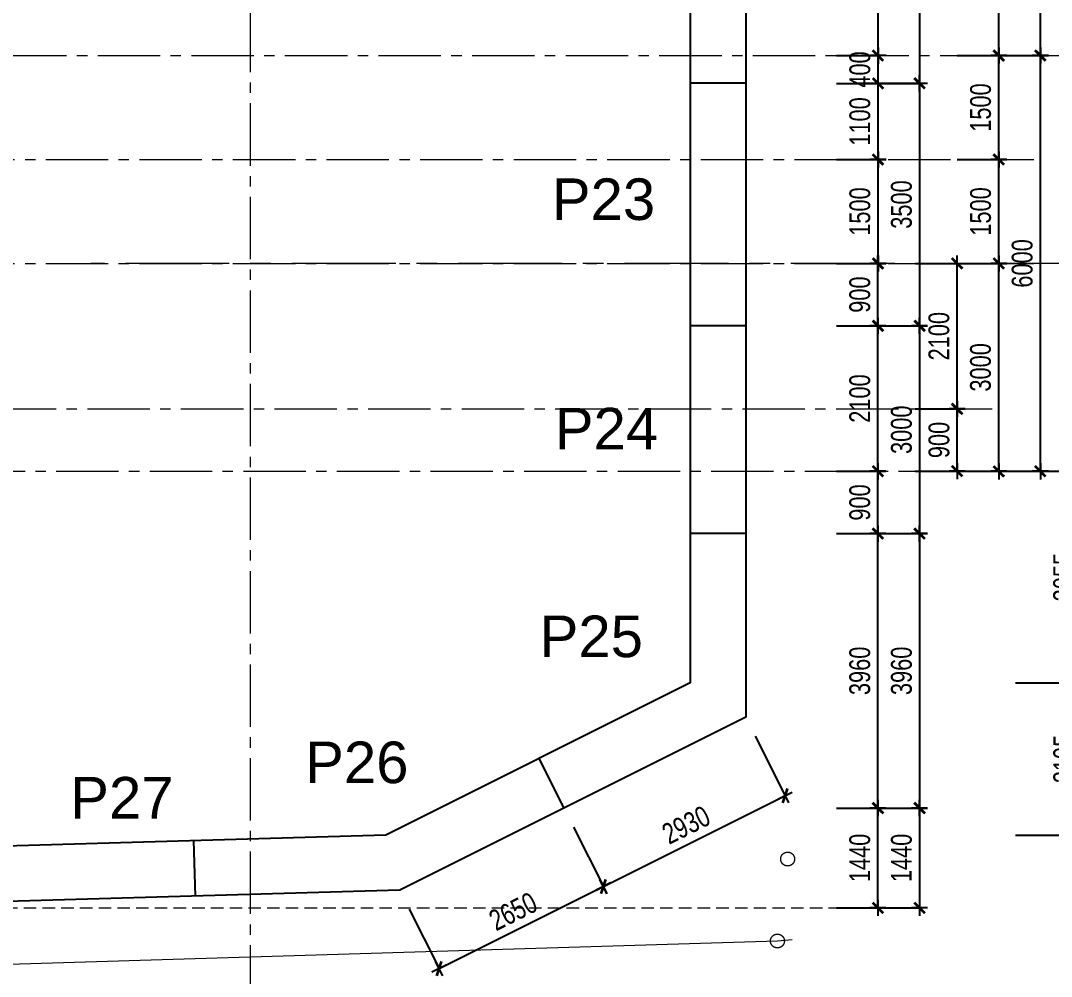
# Model space of a CAD drawing. Header units: millimetres. Extents: x 2611025 to 4139346, y -89870 to 101087.
# Drawn here: x 2702361 to 2717231, y 53463 to 67258 of the extents above; entities that cross this region are included whole.
import ezdxf
from ezdxf.enums import TextEntityAlignment as Align

# ---------------------------------------------------------------- set-up
doc = ezdxf.new("R2010")
doc.units = ezdxf.units.MM
doc.header["$LTSCALE"] = 1200
doc.header["$PDMODE"] = 35
for name, pattern in [('$$DASHED$$', [0.75, 0.5, -0.25]), ('00-GRIP-HAM$0$CENTER', [2, 1.25, -0.25, 0.25, -0.25]), ('CENTER2', [1.125, 0.75, -0.125, 0.125, -0.125]), ('ChainLines2', [3230, 2800, -140, 150, -140])]:
    doc.linetypes.add(name, pattern=pattern)
for name, color, linetype, lineweight in [('00-GRIP-HAM$0$S-Axis', 8, 'Continuous', 50), ('2D_SIKITI', 6, 'ChainLines2', 20), ('BOUND', 3, 'Continuous', 20), ('K-THUOC', 1, 'Continuous', 18)]:
    doc.layers.add(name, color=color, linetype=linetype, lineweight=lineweight)
for name, color, linetype in [('CDC.01.AXIS', 160, 'CENTER2'), ('CDC.02.DIM', 1, 'Continuous'), ('CDC.06.TEXT', 2, 'Continuous'), ('WALL-RC', 2, 'Continuous')]:
    doc.layers.add(name, color=color, linetype=linetype)
doc.styles.add('1', font='arial.ttf', dxfattribs={"width": 0.75})
doc.styles.add('Arial', font='arial.ttf', dxfattribs={"height": 480})
doc.styles.add('DIMTEXT', font='romans.shx', dxfattribs={"width": 0.8})
doc.styles.add('SMTEXT', font='arial.ttf', dxfattribs={"width": 0.75})
doc.dimstyles.new('120X1', dxfattribs={"dimscale": 120, "dimtxt": 2.5, "dimasz": 0.008, "dimexe": 0, "dimexo": 0, "dimgap": 0.9, "dimtad": 1, "dimdec": 0, "dimzin": 13, "dimdsep": 46, "dimtxsty": '1', "dimblk1": 'CHEO', "dimblk2": 'CHEO', "dimsah": 1, "dimcen": 0, "dimclrd": 256, "dimclre": 256, "dimclrt": 3, "dimadec": 0, "dimazin": 0, "dimtfac": 1, "dimtdec": 0, "dimtix": 1, "dimtmove": 2, "dimatfit": 3, "dimldrblk": 'CHEO', "dimfxl": 8, "dimfxlon": 1, "dimtolj": 1, "dimtzin": 13, "dimarcsym": 0})
doc.dimstyles.new('BSV1-100', dxfattribs={"dimtxt": 300, "dimasz": 250, "dimexe": 200, "dimexo": 0, "dimgap": 108, "dimtad": 1, "dimdec": 0, "dimdsep": 46, "dimtxsty": 'SMTEXT', "dimblk": 'ARCHTICK', "dimcen": 100, "dimdle": 250, "dimclrd": 256, "dimclre": 256, "dimclrt": 1, "dimadec": 0, "dimazin": 0, "dimtfac": 1, "dimtdec": 0, "dimtix": 1, "dimtmove": 2, "dimatfit": 3, "dimfxl": 720, "dimfxlon": 1, "dimtolj": 1, "dimtzin": 0, "dimarcsym": 0})
doc.dimstyles.new('BSV100', dxfattribs={"dimscale": 1.5, "dimtxt": 300, "dimasz": 250, "dimexe": 200, "dimexo": 0, "dimgap": 108, "dimtad": 1, "dimdec": 0, "dimdsep": 46, "dimtxsty": 'SMTEXT', "dimblk": 'ARCHTICK', "dimcen": 100, "dimdle": 250, "dimclrd": 256, "dimclre": 256, "dimclrt": 2, "dimadec": 0, "dimazin": 0, "dimtfac": 1, "dimtdec": 0, "dimtix": 1, "dimtmove": 2, "dimatfit": 3, "dimfxl": 550, "dimfxlon": 1, "dimtolj": 1, "dimtzin": 0, "dimarcsym": 0})

# ---------------------------------------------------------------- blocks, each defined once
blk = doc.blocks.new('*D1673')
at = {"layer": 'Defpoints', "color": 0, "transparency": 16777216}
for p in [(2712823, 92767), (2712823, 92767), (2712823, 57401), (2712309, 56836), (2707832, 54906)]:
    blk.add_point(p, dxfattribs=at)
blk = doc.blocks.new('CHEO')
at = {"layer": 'CDC.02.DIM'}
for points in [[(-121, 0), (121, 0)], [(0, 121), (0, -121)]]:
    blk.add_lwpolyline(points, dxfattribs=at)
at = {"layer": 'CDC.02.DIM', "const_width": 40}
blk.add_lwpolyline([(80, 80), (-80, -81)], dxfattribs=at)
blk = doc.blocks.new('_ArchTick')
at = {"color": 0, "linetype": 'ByBlock', "const_width": 0.15}
blk.add_lwpolyline([(-0.5, -0.5), (0.5, 0.5)], dxfattribs=at)
blk = doc.blocks.new('*D1680')
at = {"layer": 'BOUND', "lineweight": -2, "transparency": 16777216}
for p, q in [((2672487, 47796), (2672487, 46876)), ((2712822, 47796), (2712822, 46876)), ((2713072, 47076), (2672237, 47076))]:
    blk.add_line(p, q, dxfattribs=at)
at = {"layer": 'Defpoints', "color": 0, "transparency": 16777216}
for p in [(2672487, 55135), (2712822, 55135), (2672487, 47076)]:
    blk.add_point(p, dxfattribs=at)
at = {"layer": 'BOUND', "lineweight": -2, "transparency": 16777216, "xscale": 250, "yscale": 250, "zscale": 250, "rotation": 180}
blk.add_blockref('_ArchTick', (2672487, 47076), dxfattribs=at)
at = {"layer": 'BOUND', "lineweight": -2, "transparency": 16777216, "xscale": 250, "yscale": 250, "zscale": 250}
blk.add_blockref('_ArchTick', (2712822, 47076), dxfattribs=at)
at = {"layer": 'BOUND', "color": 1, "transparency": 16777216, "insert": (2692655, 47339), "char_height": 300, "attachment_point": 5, "style": 'SMTEXT'}
blk.add_mtext('\\A1;COL= -0.50', dxfattribs=at)
blk = doc.blocks.new('*D1693')
at = {"layer": 'Defpoints', "color": 0, "transparency": 16777216}
for p in [(2712822, 55135), (2698985, 54873), (2698985, 45468)]:
    blk.add_point(p, dxfattribs=at)
at = {"layer": 'K-THUOC', "lineweight": -2, "transparency": 16777216}
for p, q in [((2698985, 46293), (2698985, 45168)), ((2712822, 46293), (2712822, 45168)), ((2713197, 45468), (2698610, 45468))]:
    blk.add_line(p, q, dxfattribs=at)
at = {"layer": 'K-THUOC', "lineweight": -2, "transparency": 16777216, "xscale": 375, "yscale": 375, "zscale": 375, "rotation": 180}
blk.add_blockref('_ArchTick', (2698985, 45468), dxfattribs=at)
at = {"layer": 'K-THUOC', "lineweight": -2, "transparency": 16777216, "xscale": 375, "yscale": 375, "zscale": 375}
blk.add_blockref('_ArchTick', (2712822, 45468), dxfattribs=at)
at = {"layer": 'K-THUOC', "color": 2, "transparency": 16777216, "char_height": 300, "attachment_point": 5, "style": 'DIMTEXT'}
for s, insert in [('\\A1;X8&Y1a AREA-TYPE 2', (2705904, 45780)), ('\\A1;SC=45 KN/m', (2705904, 45078))]:
    blk.add_mtext(s, dxfattribs=dict(at, insert=insert))
blk = doc.blocks.new('*D1710')
at = {"layer": 'CDC.02.DIM', "lineweight": -2, "transparency": 16777216}
for p, q in [((2710339, 55619), (2710768, 54760)), ((2708399, 53576), (2710767, 54760)), ((2707969, 54434), (2708398, 53575))]:
    blk.add_line(p, q, dxfattribs=at)
at = {"layer": 'Defpoints', "color": 0, "transparency": 16777216}
for p in [(2710202, 55893), (2710768, 54760), (2707832, 54708)]:
    blk.add_point(p, dxfattribs=at)
at = {"layer": 'CDC.02.DIM', "lineweight": -2, "transparency": 16777216, "xscale": 0.96, "yscale": 0.96, "zscale": 0.96}
for p, rotation in [((2710768, 54760), 26.56501098836031), ((2708398, 53575), 206.5650109883603)]:
    blk.add_blockref('CHEO', p, dxfattribs=dict(at, rotation=rotation))
at = {"layer": 'CDC.02.DIM', "color": 3, "transparency": 16777216, "insert": (2709466, 54401), "char_height": 300, "attachment_point": 5, "rotation": 26.565, "style": '1'}
blk.add_mtext('\\A1;2650', dxfattribs=at)
blk = doc.blocks.new('*D1711')
at = {"layer": 'CDC.02.DIM', "lineweight": -2, "transparency": 16777216}
for p, q in [((2712960, 56929), (2713389, 56071)), ((2710769, 54761), (2713388, 56070)), ((2710339, 55619), (2710768, 54760))]:
    blk.add_line(p, q, dxfattribs=at)
at = {"layer": 'Defpoints', "color": 0, "transparency": 16777216}
for p in [(2712822, 57204), (2713389, 56071), (2710202, 55893)]:
    blk.add_point(p, dxfattribs=at)
at = {"layer": 'CDC.02.DIM', "lineweight": -2, "transparency": 16777216, "xscale": 0.96, "yscale": 0.96, "zscale": 0.96}
for p, rotation in [((2713389, 56071), 26.56501098836031), ((2710768, 54760), 206.5650109883603)]:
    blk.add_blockref('CHEO', p, dxfattribs=dict(at, rotation=rotation))
at = {"layer": 'CDC.02.DIM', "color": 3, "transparency": 16777216, "insert": (2711962, 55649), "char_height": 300, "attachment_point": 5, "rotation": 26.565, "style": '1'}
blk.add_mtext('\\A1;2930', dxfattribs=at)
blk = doc.blocks.new('*D1868')
at = {"layer": 'BOUND', "lineweight": -2, "transparency": 16777216}
for p, q in [((2720568, 91453), (2720568, 54203)), ((2719848, 91203), (2720768, 91203)), ((2719848, 54453), (2720768, 54453))]:
    blk.add_line(p, q, dxfattribs=at)
at = {"layer": 'Defpoints', "color": 0, "transparency": 16777216}
for p in [(2713032, 91203), (2713032, 54453), (2720568, 54453)]:
    blk.add_point(p, dxfattribs=at)
at = {"layer": 'BOUND', "lineweight": -2, "transparency": 16777216, "xscale": 250, "yscale": 250, "zscale": 250}
for p, rotation in [((2720568, 91203), 90), ((2720568, 54453), 270)]:
    blk.add_blockref('_ArchTick', p, dxfattribs=dict(at, rotation=rotation))
at = {"layer": 'BOUND', "color": 1, "transparency": 16777216, "insert": (2720305, 72828), "char_height": 300, "attachment_point": 5, "rotation": 90, "style": 'SMTEXT'}
blk.add_mtext('\\A1;COL= -0.50', dxfattribs=at)
blk = doc.blocks.new('*D1873')
at = {"layer": 'CDC.02.DIM', "lineweight": -2, "transparency": 16777216}
for p, q in [((2716712, 57698), (2717672, 57698)), ((2717672, 55504), (2717672, 57697)), ((2716712, 55503), (2717672, 55503))]:
    blk.add_line(p, q, dxfattribs=at)
at = {"layer": 'Defpoints', "color": 0, "transparency": 16777216}
for p in [(2715872, 57698), (2717672, 57698), (2715872, 55503)]:
    blk.add_point(p, dxfattribs=at)
at = {"layer": 'CDC.02.DIM', "lineweight": -2, "transparency": 16777216, "xscale": 0.96, "yscale": 0.96, "zscale": 0.96}
for p, rotation in [((2717672, 57698), 90), ((2717672, 55503), 270)]:
    blk.add_blockref('CHEO', p, dxfattribs=dict(at, rotation=rotation))
at = {"layer": 'CDC.02.DIM', "color": 3, "transparency": 16777216, "insert": (2717411, 56601), "char_height": 300, "attachment_point": 5, "rotation": 90, "style": '1'}
blk.add_mtext('\\A1;2195', dxfattribs=at)
blk = doc.blocks.new('*D1874')
at = {"layer": 'CDC.02.DIM', "lineweight": -2, "transparency": 16777216}
for p, q in [((2716712, 60753), (2717672, 60753)), ((2717672, 57699), (2717672, 60752)), ((2716712, 57698), (2717672, 57698))]:
    blk.add_line(p, q, dxfattribs=at)
at = {"layer": 'Defpoints', "color": 0, "transparency": 16777216}
for p in [(2715872, 60753), (2717672, 60753), (2715872, 57698)]:
    blk.add_point(p, dxfattribs=at)
at = {"layer": 'CDC.02.DIM', "lineweight": -2, "transparency": 16777216, "xscale": 0.96, "yscale": 0.96, "zscale": 0.96}
for p, rotation in [((2717672, 60753), 90), ((2717672, 57698), 270)]:
    blk.add_blockref('CHEO', p, dxfattribs=dict(at, rotation=rotation))
at = {"layer": 'CDC.02.DIM', "color": 3, "transparency": 16777216, "insert": (2717410, 59226), "char_height": 300, "attachment_point": 5, "rotation": 90, "style": '1'}
blk.add_mtext('\\A1;3055', dxfattribs=at)
blk = doc.blocks.new('*D1875')
at = {"layer": 'CDC.02.DIM', "lineweight": -2, "transparency": 16777216}
for p, q in [((2716712, 84753), (2717672, 84753)), ((2717672, 60754), (2717672, 84752)), ((2716712, 60753), (2717672, 60753))]:
    blk.add_line(p, q, dxfattribs=at)
at = {"layer": 'Defpoints', "color": 0, "transparency": 16777216}
for p in [(2715872, 84753), (2717672, 84753), (2715872, 60753)]:
    blk.add_point(p, dxfattribs=at)
at = {"layer": 'CDC.02.DIM', "lineweight": -2, "transparency": 16777216, "xscale": 0.96, "yscale": 0.96, "zscale": 0.96}
for p, rotation in [((2717672, 84753), 90), ((2717672, 60753), 270)]:
    blk.add_blockref('CHEO', p, dxfattribs=dict(at, rotation=rotation))
at = {"layer": 'CDC.02.DIM', "color": 3, "transparency": 16777216, "insert": (2717411, 72753), "char_height": 300, "attachment_point": 5, "rotation": 90, "style": '1'}
blk.add_mtext('\\A1;24000', dxfattribs=at)
blk = doc.blocks.new('*D1877')
at = {"layer": 'CDC.02.DIM', "lineweight": -2, "transparency": 16777216}
for p, q in [((2716112, 66753), (2717072, 66753)), ((2717072, 60754), (2717072, 66752)), ((2716112, 60753), (2717072, 60753))]:
    blk.add_line(p, q, dxfattribs=at)
at = {"layer": 'Defpoints', "color": 0, "transparency": 16777216}
for p in [(2715872, 66753), (2717072, 66753), (2715872, 60753)]:
    blk.add_point(p, dxfattribs=at)
at = {"layer": 'CDC.02.DIM', "lineweight": -2, "transparency": 16777216, "xscale": 0.96, "yscale": 0.96, "zscale": 0.96}
for p, rotation in [((2717072, 66753), 90), ((2717072, 60753), 270)]:
    blk.add_blockref('CHEO', p, dxfattribs=dict(at, rotation=rotation))
at = {"layer": 'CDC.02.DIM', "color": 3, "transparency": 16777216, "insert": (2716811, 63753), "char_height": 300, "attachment_point": 5, "rotation": 90, "style": '1'}
blk.add_mtext('\\A1;6000', dxfattribs=at)
blk = doc.blocks.new('*D1878')
at = {"layer": 'CDC.02.DIM', "lineweight": -2, "transparency": 16777216}
for p, q in [((2716112, 72753), (2717072, 72753)), ((2717072, 66754), (2717072, 72752)), ((2716112, 66753), (2717072, 66753))]:
    blk.add_line(p, q, dxfattribs=at)
at = {"layer": 'Defpoints', "color": 0, "transparency": 16777216}
for p in [(2715872, 72753), (2717072, 72753), (2715872, 66753)]:
    blk.add_point(p, dxfattribs=at)
at = {"layer": 'CDC.02.DIM', "lineweight": -2, "transparency": 16777216, "xscale": 0.96, "yscale": 0.96, "zscale": 0.96}
for p, rotation in [((2717072, 72753), 90), ((2717072, 66753), 270)]:
    blk.add_blockref('CHEO', p, dxfattribs=dict(at, rotation=rotation))
at = {"layer": 'CDC.02.DIM', "color": 3, "transparency": 16777216, "insert": (2716811, 69753), "char_height": 300, "attachment_point": 5, "rotation": 90, "style": '1'}
blk.add_mtext('\\A1;6000', dxfattribs=at)
blk = doc.blocks.new('*D1881')
at = {"layer": 'CDC.02.DIM', "lineweight": -2, "transparency": 16777216}
for p, q in [((2715872, 63753), (2716472, 63753)), ((2716472, 60754), (2716472, 63752)), ((2715872, 60753), (2716472, 60753))]:
    blk.add_line(p, q, dxfattribs=at)
at = {"layer": 'Defpoints', "color": 0, "transparency": 16777216}
for p in [(2715872, 63753), (2716472, 63753), (2715872, 60753)]:
    blk.add_point(p, dxfattribs=at)
at = {"layer": 'CDC.02.DIM', "lineweight": -2, "transparency": 16777216, "xscale": 0.96, "yscale": 0.96, "zscale": 0.96}
for p, rotation in [((2716472, 63753), 90), ((2716472, 60753), 270)]:
    blk.add_blockref('CHEO', p, dxfattribs=dict(at, rotation=rotation))
at = {"layer": 'CDC.02.DIM', "color": 3, "transparency": 16777216, "insert": (2716210, 62253), "char_height": 300, "attachment_point": 5, "rotation": 90, "style": '1'}
blk.add_mtext('\\A1;3000', dxfattribs=at)
blk = doc.blocks.new('*D1882')
at = {"layer": 'CDC.02.DIM', "lineweight": -2, "transparency": 16777216}
for p, q in [((2715872, 65253), (2716472, 65253)), ((2716472, 63754), (2716472, 65252)), ((2715872, 63753), (2716472, 63753))]:
    blk.add_line(p, q, dxfattribs=at)
at = {"layer": 'Defpoints', "color": 0, "transparency": 16777216}
for p in [(2715872, 65253), (2716472, 65253), (2715872, 63753)]:
    blk.add_point(p, dxfattribs=at)
at = {"layer": 'CDC.02.DIM', "lineweight": -2, "transparency": 16777216, "xscale": 0.96, "yscale": 0.96, "zscale": 0.96}
for p, rotation in [((2716472, 65253), 90), ((2716472, 63753), 270)]:
    blk.add_blockref('CHEO', p, dxfattribs=dict(at, rotation=rotation))
at = {"layer": 'CDC.02.DIM', "color": 3, "transparency": 16777216, "insert": (2716211, 64503), "char_height": 300, "attachment_point": 5, "rotation": 90, "style": '1'}
blk.add_mtext('\\A1;1500', dxfattribs=at)
blk = doc.blocks.new('*D1883')
at = {"layer": 'CDC.02.DIM', "lineweight": -2, "transparency": 16777216}
for p, q in [((2715872, 66753), (2716472, 66753)), ((2716472, 65254), (2716472, 66752)), ((2715872, 65253), (2716472, 65253))]:
    blk.add_line(p, q, dxfattribs=at)
at = {"layer": 'Defpoints', "color": 0, "transparency": 16777216}
for p in [(2715872, 66753), (2716472, 66753), (2715872, 65253)]:
    blk.add_point(p, dxfattribs=at)
at = {"layer": 'CDC.02.DIM', "lineweight": -2, "transparency": 16777216, "xscale": 0.96, "yscale": 0.96, "zscale": 0.96}
for p, rotation in [((2716472, 66753), 90), ((2716472, 65253), 270)]:
    blk.add_blockref('CHEO', p, dxfattribs=dict(at, rotation=rotation))
at = {"layer": 'CDC.02.DIM', "color": 3, "transparency": 16777216, "insert": (2716211, 66003), "char_height": 300, "attachment_point": 5, "rotation": 90, "style": '1'}
blk.add_mtext('\\A1;1500', dxfattribs=at)
blk = doc.blocks.new('*D1884')
at = {"layer": 'CDC.02.DIM', "lineweight": -2, "transparency": 16777216}
for p, q in [((2715872, 72753), (2716472, 72753)), ((2716472, 66754), (2716472, 72752)), ((2715872, 66753), (2716472, 66753))]:
    blk.add_line(p, q, dxfattribs=at)
at = {"layer": 'Defpoints', "color": 0, "transparency": 16777216}
for p in [(2715872, 72753), (2716472, 72753), (2715872, 66753)]:
    blk.add_point(p, dxfattribs=at)
at = {"layer": 'CDC.02.DIM', "lineweight": -2, "transparency": 16777216, "xscale": 0.96, "yscale": 0.96, "zscale": 0.96}
for p, rotation in [((2716472, 72753), 90), ((2716472, 66753), 270)]:
    blk.add_blockref('CHEO', p, dxfattribs=dict(at, rotation=rotation))
at = {"layer": 'CDC.02.DIM', "color": 3, "transparency": 16777216, "insert": (2716211, 69753), "char_height": 300, "attachment_point": 5, "rotation": 90, "style": '1'}
blk.add_mtext('\\A1;6000', dxfattribs=at)
blk = doc.blocks.new('*D1891')
at = {"layer": 'CDC.02.DIM', "lineweight": -2, "transparency": 16777216}
for p, q in [((2715267, 61655), (2715872, 61655)), ((2715872, 60756), (2715872, 61654)), ((2715265, 60755), (2715872, 60755))]:
    blk.add_line(p, q, dxfattribs=at)
at = {"layer": 'Defpoints', "color": 0, "transparency": 16777216}
for p in [(2715267, 61655), (2715872, 61655), (2715265, 60755)]:
    blk.add_point(p, dxfattribs=at)
at = {"layer": 'CDC.02.DIM', "lineweight": -2, "transparency": 16777216, "xscale": 0.96, "yscale": 0.96, "zscale": 0.96}
for p, rotation in [((2715872, 61655), 90), ((2715872, 60755), 270)]:
    blk.add_blockref('CHEO', p, dxfattribs=dict(at, rotation=rotation))
at = {"layer": 'CDC.02.DIM', "color": 3, "transparency": 16777216, "insert": (2715611, 61205), "char_height": 300, "attachment_point": 5, "rotation": 90, "style": '1'}
blk.add_mtext('\\A1;900', dxfattribs=at)
blk = doc.blocks.new('*D1892')
at = {"layer": 'CDC.02.DIM', "lineweight": -2, "transparency": 16777216}
for p, q in [((2715270, 63753), (2715872, 63753)), ((2715872, 61654), (2715872, 63752)), ((2715270, 61653), (2715872, 61653))]:
    blk.add_line(p, q, dxfattribs=at)
at = {"layer": 'Defpoints', "color": 0, "transparency": 16777216}
for p in [(2715270, 63753), (2715872, 63753), (2715270, 61653)]:
    blk.add_point(p, dxfattribs=at)
at = {"layer": 'CDC.02.DIM', "lineweight": -2, "transparency": 16777216, "xscale": 0.96, "yscale": 0.96, "zscale": 0.96}
for p, rotation in [((2715872, 63753), 90), ((2715872, 61653), 270)]:
    blk.add_blockref('CHEO', p, dxfattribs=dict(at, rotation=rotation))
at = {"layer": 'CDC.02.DIM', "color": 3, "transparency": 16777216, "insert": (2715610, 62703), "char_height": 300, "attachment_point": 5, "rotation": 90, "style": '1'}
blk.add_mtext('\\A1;2100', dxfattribs=at)
blk = doc.blocks.new('*D1894')
at = {"layer": 'CDC.02.DIM', "lineweight": -2, "transparency": 16777216}
for p, q in [((2714129, 55893), (2714729, 55893)), ((2714729, 54454), (2714729, 55892)), ((2714129, 54453), (2714729, 54453))]:
    blk.add_line(p, q, dxfattribs=at)
at = {"layer": 'Defpoints', "color": 0, "transparency": 16777216}
for p in [(2714129, 55893), (2714729, 55893), (2714129, 54453)]:
    blk.add_point(p, dxfattribs=at)
at = {"layer": 'CDC.02.DIM', "lineweight": -2, "transparency": 16777216, "xscale": 0.96, "yscale": 0.96, "zscale": 0.96}
for p, rotation in [((2714729, 55893), 90), ((2714729, 54453), 270)]:
    blk.add_blockref('CHEO', p, dxfattribs=dict(at, rotation=rotation))
at = {"layer": 'CDC.02.DIM', "color": 3, "transparency": 16777216, "insert": (2714468, 55173), "char_height": 300, "attachment_point": 5, "rotation": 90, "style": '1'}
blk.add_mtext('\\A1;1440', dxfattribs=at)
blk = doc.blocks.new('*D1895')
at = {"layer": 'CDC.02.DIM', "lineweight": -2, "transparency": 16777216}
for p, q in [((2714129, 59853), (2714729, 59853)), ((2714729, 55894), (2714729, 59852)), ((2714129, 55893), (2714729, 55893))]:
    blk.add_line(p, q, dxfattribs=at)
at = {"layer": 'Defpoints', "color": 0, "transparency": 16777216}
for p in [(2714129, 59853), (2714729, 59853), (2714129, 55893)]:
    blk.add_point(p, dxfattribs=at)
at = {"layer": 'CDC.02.DIM', "lineweight": -2, "transparency": 16777216, "xscale": 0.96, "yscale": 0.96, "zscale": 0.96}
for p, rotation in [((2714729, 59853), 90), ((2714729, 55893), 270)]:
    blk.add_blockref('CHEO', p, dxfattribs=dict(at, rotation=rotation))
at = {"layer": 'CDC.02.DIM', "color": 3, "transparency": 16777216, "insert": (2714468, 57873), "char_height": 300, "attachment_point": 5, "rotation": 90, "style": '1'}
blk.add_mtext('\\A1;3960', dxfattribs=at)
blk = doc.blocks.new('*D1896')
at = {"layer": 'CDC.02.DIM', "lineweight": -2, "transparency": 16777216}
for p, q in [((2714129, 60753), (2714729, 60753)), ((2714729, 59854), (2714729, 60752)), ((2714129, 59853), (2714729, 59853))]:
    blk.add_line(p, q, dxfattribs=at)
at = {"layer": 'Defpoints', "color": 0, "transparency": 16777216}
for p in [(2714129, 60753), (2714729, 60753), (2714129, 59853)]:
    blk.add_point(p, dxfattribs=at)
at = {"layer": 'CDC.02.DIM', "lineweight": -2, "transparency": 16777216, "xscale": 0.96, "yscale": 0.96, "zscale": 0.96}
for p, rotation in [((2714729, 60753), 90), ((2714729, 59853), 270)]:
    blk.add_blockref('CHEO', p, dxfattribs=dict(at, rotation=rotation))
at = {"layer": 'CDC.02.DIM', "color": 3, "transparency": 16777216, "insert": (2714468, 60303), "char_height": 300, "attachment_point": 5, "rotation": 90, "style": '1'}
blk.add_mtext('\\A1;900', dxfattribs=at)
blk = doc.blocks.new('*D1897')
at = {"layer": 'CDC.02.DIM', "lineweight": -2, "transparency": 16777216}
for p, q in [((2714129, 62853), (2714729, 62853)), ((2714729, 60754), (2714729, 62852)), ((2714129, 60753), (2714729, 60753))]:
    blk.add_line(p, q, dxfattribs=at)
at = {"layer": 'Defpoints', "color": 0, "transparency": 16777216}
for p in [(2714129, 62853), (2714729, 62853), (2714129, 60753)]:
    blk.add_point(p, dxfattribs=at)
at = {"layer": 'CDC.02.DIM', "lineweight": -2, "transparency": 16777216, "xscale": 0.96, "yscale": 0.96, "zscale": 0.96}
for p, rotation in [((2714729, 62853), 90), ((2714729, 60753), 270)]:
    blk.add_blockref('CHEO', p, dxfattribs=dict(at, rotation=rotation))
at = {"layer": 'CDC.02.DIM', "color": 3, "transparency": 16777216, "insert": (2714468, 61803), "char_height": 300, "attachment_point": 5, "rotation": 90, "style": '1'}
blk.add_mtext('\\A1;2100', dxfattribs=at)
blk = doc.blocks.new('*D1898')
at = {"layer": 'CDC.02.DIM', "lineweight": -2, "transparency": 16777216}
for p, q in [((2714129, 63753), (2714729, 63753)), ((2714729, 62854), (2714729, 63752)), ((2714129, 62853), (2714729, 62853))]:
    blk.add_line(p, q, dxfattribs=at)
at = {"layer": 'Defpoints', "color": 0, "transparency": 16777216}
for p in [(2714129, 63753), (2714729, 63753), (2714129, 62853)]:
    blk.add_point(p, dxfattribs=at)
at = {"layer": 'CDC.02.DIM', "lineweight": -2, "transparency": 16777216, "xscale": 0.96, "yscale": 0.96, "zscale": 0.96}
for p, rotation in [((2714729, 63753), 90), ((2714729, 62853), 270)]:
    blk.add_blockref('CHEO', p, dxfattribs=dict(at, rotation=rotation))
at = {"layer": 'CDC.02.DIM', "color": 3, "transparency": 16777216, "insert": (2714468, 63303), "char_height": 300, "attachment_point": 5, "rotation": 90, "style": '1'}
blk.add_mtext('\\A1;900', dxfattribs=at)
blk = doc.blocks.new('*D1899')
at = {"layer": 'CDC.02.DIM', "lineweight": -2, "transparency": 16777216}
for p, q in [((2714129, 65252), (2714730, 65252)), ((2714730, 63753), (2714730, 65251)), ((2714129, 63752), (2714730, 63752))]:
    blk.add_line(p, q, dxfattribs=at)
at = {"layer": 'Defpoints', "color": 0, "transparency": 16777216}
for p in [(2714129, 65252), (2714730, 65252), (2714129, 63752)]:
    blk.add_point(p, dxfattribs=at)
at = {"layer": 'CDC.02.DIM', "lineweight": -2, "transparency": 16777216, "xscale": 0.96, "yscale": 0.96, "zscale": 0.96}
for p, rotation in [((2714730, 65252), 90), ((2714730, 63752), 270)]:
    blk.add_blockref('CHEO', p, dxfattribs=dict(at, rotation=rotation))
at = {"layer": 'CDC.02.DIM', "color": 3, "transparency": 16777216, "insert": (2714469, 64502), "char_height": 300, "attachment_point": 5, "rotation": 90, "style": '1'}
blk.add_mtext('\\A1;1500', dxfattribs=at)
blk = doc.blocks.new('*D1900')
at = {"layer": 'CDC.02.DIM', "lineweight": -2, "transparency": 16777216}
for p, q in [((2714129, 66352), (2714730, 66352)), ((2714730, 65253), (2714730, 66351)), ((2714129, 65252), (2714730, 65252))]:
    blk.add_line(p, q, dxfattribs=at)
at = {"layer": 'Defpoints', "color": 0, "transparency": 16777216}
for p in [(2714129, 66352), (2714730, 66352), (2714129, 65252)]:
    blk.add_point(p, dxfattribs=at)
at = {"layer": 'CDC.02.DIM', "lineweight": -2, "transparency": 16777216, "xscale": 0.96, "yscale": 0.96, "zscale": 0.96}
for p, rotation in [((2714730, 66352), 90), ((2714730, 65252), 270)]:
    blk.add_blockref('CHEO', p, dxfattribs=dict(at, rotation=rotation))
at = {"layer": 'CDC.02.DIM', "color": 3, "transparency": 16777216, "insert": (2714469, 65802), "char_height": 300, "attachment_point": 5, "rotation": 90, "style": '1'}
blk.add_mtext('\\A1;1100', dxfattribs=at)
blk = doc.blocks.new('*D1901')
at = {"layer": 'CDC.02.DIM', "lineweight": -2, "transparency": 16777216}
for p, q in [((2714129, 66752), (2714730, 66752)), ((2714730, 66753), (2714730, 66754)), ((2714730, 66352), (2714730, 66752)), ((2714129, 66352), (2714730, 66352)), ((2714730, 66351), (2714730, 66350))]:
    blk.add_line(p, q, dxfattribs=at)
at = {"layer": 'Defpoints', "color": 0, "transparency": 16777216}
for p in [(2714129, 66752), (2714730, 66752), (2714129, 66352)]:
    blk.add_point(p, dxfattribs=at)
at = {"layer": 'CDC.02.DIM', "lineweight": -2, "transparency": 16777216, "xscale": 0.96, "yscale": 0.96, "zscale": 0.96}
for p, rotation in [((2714730, 66752), 270), ((2714730, 66352), 90)]:
    blk.add_blockref('CHEO', p, dxfattribs=dict(at, rotation=rotation))
at = {"layer": 'CDC.02.DIM', "color": 3, "transparency": 16777216, "insert": (2714469, 66552), "char_height": 300, "attachment_point": 5, "rotation": 90, "style": '1'}
blk.add_mtext('\\A1;400', dxfattribs=at)
blk = doc.blocks.new('*D1902')
at = {"layer": 'CDC.02.DIM', "lineweight": -2, "transparency": 16777216}
for p, q in [((2714129, 69852), (2714730, 69852)), ((2714730, 66753), (2714730, 69851)), ((2714129, 66752), (2714730, 66752))]:
    blk.add_line(p, q, dxfattribs=at)
at = {"layer": 'Defpoints', "color": 0, "transparency": 16777216}
for p in [(2714129, 69852), (2714730, 69852), (2714129, 66752)]:
    blk.add_point(p, dxfattribs=at)
at = {"layer": 'CDC.02.DIM', "lineweight": -2, "transparency": 16777216, "xscale": 0.96, "yscale": 0.96, "zscale": 0.96}
for p, rotation in [((2714730, 69852), 90), ((2714730, 66752), 270)]:
    blk.add_blockref('CHEO', p, dxfattribs=dict(at, rotation=rotation))
at = {"layer": 'CDC.02.DIM', "color": 3, "transparency": 16777216, "insert": (2714469, 68302), "char_height": 300, "attachment_point": 5, "rotation": 90, "style": '1'}
blk.add_mtext('\\A1;3100', dxfattribs=at)
blk = doc.blocks.new('*D1922')
at = {"layer": 'CDC.02.DIM', "lineweight": -2, "transparency": 16777216}
for p, q in [((2714370, 69852), (2715330, 69852)), ((2715330, 69851), (2715330, 66353)), ((2714370, 66352), (2715330, 66352))]:
    blk.add_line(p, q, dxfattribs=at)
at = {"layer": 'Defpoints', "color": 0, "transparency": 16777216}
for p in [(2714129, 69852), (2714129, 66352), (2715330, 66352)]:
    blk.add_point(p, dxfattribs=at)
at = {"layer": 'CDC.02.DIM', "lineweight": -2, "transparency": 16777216, "xscale": 0.96, "yscale": 0.96, "zscale": 0.96}
for p, rotation in [((2715330, 69852), 90), ((2715330, 66352), 270)]:
    blk.add_blockref('CHEO', p, dxfattribs=dict(at, rotation=rotation))
at = {"layer": 'CDC.02.DIM', "color": 3, "transparency": 16777216, "insert": (2715069, 68102), "char_height": 300, "attachment_point": 5, "rotation": 90, "style": '1'}
blk.add_mtext('\\A1;3500', dxfattribs=at)
blk = doc.blocks.new('*D1923')
at = {"layer": 'CDC.02.DIM', "lineweight": -2, "transparency": 16777216}
for p, q in [((2714370, 66353), (2715330, 66353)), ((2715330, 66352), (2715330, 62854)), ((2714370, 62853), (2715330, 62853))]:
    blk.add_line(p, q, dxfattribs=at)
at = {"layer": 'Defpoints', "color": 0, "transparency": 16777216}
for p in [(2714129, 66353), (2714129, 62853), (2715330, 62853)]:
    blk.add_point(p, dxfattribs=at)
at = {"layer": 'CDC.02.DIM', "lineweight": -2, "transparency": 16777216, "xscale": 0.96, "yscale": 0.96, "zscale": 0.96}
for p, rotation in [((2715330, 66353), 90), ((2715330, 62853), 270)]:
    blk.add_blockref('CHEO', p, dxfattribs=dict(at, rotation=rotation))
at = {"layer": 'CDC.02.DIM', "color": 3, "transparency": 16777216, "insert": (2715069, 64603), "char_height": 300, "attachment_point": 5, "rotation": 90, "style": '1'}
blk.add_mtext('\\A1;3500', dxfattribs=at)
blk = doc.blocks.new('*D1924')
at = {"layer": 'CDC.02.DIM', "lineweight": -2, "transparency": 16777216}
for p, q in [((2714370, 62853), (2715330, 62853)), ((2715330, 62852), (2715330, 59854)), ((2714370, 59853), (2715330, 59853))]:
    blk.add_line(p, q, dxfattribs=at)
at = {"layer": 'Defpoints', "color": 0, "transparency": 16777216}
for p in [(2714129, 62853), (2714129, 59853), (2715330, 59853)]:
    blk.add_point(p, dxfattribs=at)
at = {"layer": 'CDC.02.DIM', "lineweight": -2, "transparency": 16777216, "xscale": 0.96, "yscale": 0.96, "zscale": 0.96}
for p, rotation in [((2715330, 62853), 90), ((2715330, 59853), 270)]:
    blk.add_blockref('CHEO', p, dxfattribs=dict(at, rotation=rotation))
at = {"layer": 'CDC.02.DIM', "color": 3, "transparency": 16777216, "insert": (2715069, 61353), "char_height": 300, "attachment_point": 5, "rotation": 90, "style": '1'}
blk.add_mtext('\\A1;3000', dxfattribs=at)
blk = doc.blocks.new('*D1925')
at = {"layer": 'CDC.02.DIM', "lineweight": -2, "transparency": 16777216}
for p, q in [((2714370, 59853), (2715330, 59853)), ((2715330, 59852), (2715330, 55894)), ((2714370, 55893), (2715330, 55893))]:
    blk.add_line(p, q, dxfattribs=at)
at = {"layer": 'Defpoints', "color": 0, "transparency": 16777216}
for p in [(2714129, 59853), (2714129, 55893), (2715330, 55893)]:
    blk.add_point(p, dxfattribs=at)
at = {"layer": 'CDC.02.DIM', "lineweight": -2, "transparency": 16777216, "xscale": 0.96, "yscale": 0.96, "zscale": 0.96}
for p, rotation in [((2715330, 59853), 90), ((2715330, 55893), 270)]:
    blk.add_blockref('CHEO', p, dxfattribs=dict(at, rotation=rotation))
at = {"layer": 'CDC.02.DIM', "color": 3, "transparency": 16777216, "insert": (2715069, 57873), "char_height": 300, "attachment_point": 5, "rotation": 90, "style": '1'}
blk.add_mtext('\\A1;3960', dxfattribs=at)
blk = doc.blocks.new('*D1926')
at = {"layer": 'CDC.02.DIM', "lineweight": -2, "transparency": 16777216}
for p, q in [((2714370, 55893), (2715330, 55893)), ((2715330, 55892), (2715330, 54454)), ((2714370, 54453), (2715330, 54453))]:
    blk.add_line(p, q, dxfattribs=at)
at = {"layer": 'Defpoints', "color": 0, "transparency": 16777216}
for p in [(2714129, 55893), (2714129, 54453), (2715330, 54453)]:
    blk.add_point(p, dxfattribs=at)
at = {"layer": 'CDC.02.DIM', "lineweight": -2, "transparency": 16777216, "xscale": 0.96, "yscale": 0.96, "zscale": 0.96}
for p, rotation in [((2715330, 55893), 90), ((2715330, 54453), 270)]:
    blk.add_blockref('CHEO', p, dxfattribs=dict(at, rotation=rotation))
at = {"layer": 'CDC.02.DIM', "color": 3, "transparency": 16777216, "insert": (2715069, 55173), "char_height": 300, "attachment_point": 5, "rotation": 90, "style": '1'}
blk.add_mtext('\\A1;1440', dxfattribs=at)
blk = doc.blocks.new('asdasdas')
at = {"layer": 'CDC.02.DIM'}
for base, p1, p2, picture, middle in [((2717671.7, 84753.1), (2715871.7, 60753.1), (2715871.7, 84753.1), '*D1875', (2717410.5, 72753.1)), ((2717071.7, 72753.1), (2715871.7, 66753.1), (2715871.7, 72753.1), '*D1878', (2716810.5, 69753.1)), ((2716471.7, 72753.1), (2715871.7, 66753.1), (2715871.7, 72753.1), '*D1884', (2716210.5, 69753.1)), ((2714730.2, 69852.1), (2714128.6, 66752.1), (2714128.6, 69852.1), '*D1902', (2714468.9, 68302.1)), ((2715330.4, 66352.1), (2714128.6, 69852.1), (2714128.6, 66352.1), '*D1922', (2715069.1, 68102.1)), ((2714730.2, 66752.1), (2714128.6, 66352.1), (2714128.6, 66752.1), '*D1901', (2714469, 66552.1)), ((2717071.7, 66753.1), (2715871.7, 60753.1), (2715871.7, 66753.1), '*D1877', (2716810.5, 63753.1)), ((2716471.7, 66753.1), (2715871.7, 65253.1), (2715871.7, 66753.1), '*D1883', (2716210.5, 66003.1)), ((2715330.4, 62853.1), (2714128.6, 66353.1), (2714128.6, 62853.1), '*D1923', (2715069.1, 64603.1)), ((2714730.2, 66352.1), (2714128.6, 65252.1), (2714128.6, 66352.1), '*D1900', (2714469, 65802.1)), ((2714730.2, 65252.1), (2714128.6, 63752.1), (2714128.6, 65252.1), '*D1899', (2714469, 64502.1)), ((2716471.7, 65253.1), (2715871.7, 63753.1), (2715871.7, 65253.1), '*D1882', (2716210.5, 64503.1)), ((2714729.1, 63753.1), (2714128.6, 62853.1), (2714128.6, 63753.1), '*D1898', (2714467.9, 63303.1)), ((2715871.6, 63753.1), (2715270, 61653.1), (2715270, 63753.1), '*D1892', (2715610.5, 62703.1)), ((2716471.7, 63753.1), (2715871.7, 60753.1), (2715871.7, 63753.1), '*D1881', (2716210.4, 62253.1)), ((2714729.1, 62853.1), (2714128.6, 60753), (2714128.6, 62853.1), '*D1897', (2714467.9, 61803.1)), ((2715330.4, 59853.1), (2714128.6, 62853.1), (2714128.6, 59853.1), '*D1924', (2715069.1, 61353.1)), ((2715871.7, 61655.3), (2715265.1, 60755.3), (2715266.8, 61655.3), '*D1891', (2715610.5, 61205.3)), ((2714729.1, 60753), (2714128.6, 59853.1), (2714128.6, 60753), '*D1896', (2714467.9, 60303.1)), ((2717671.7, 60753.1), (2715871.7, 57698.1), (2715871.7, 60753.1), '*D1874', (2717410.4, 59225.6)), ((2714729.1, 59853.1), (2714128.6, 55892.9), (2714128.6, 59853.1), '*D1895', (2714467.8, 57873)), ((2715330.4, 55892.9), (2714128.6, 59853.1), (2714128.6, 55892.9), '*D1925', (2715069.1, 57873)), ((2717671.7, 57698.1), (2715871.7, 55503.1), (2715871.7, 57698.1), '*D1873', (2717410.5, 56600.6)), ((2714729.1, 55892.9), (2714128.6, 54453.1), (2714128.6, 55892.9), '*D1894', (2714467.9, 55173)), ((2715330.4, 54453.1), (2714128.6, 55892.9), (2714128.6, 54453.1), '*D1926', (2715069.2, 55173))]:
    dim = blk.add_linear_dim(base=base, p1=p1, p2=p2, angle=90, dimstyle='120X1', dxfattribs=at)
    dim.commit()
    dim.dimension.update_dxf_attribs({"geometry": picture, "text_midpoint": middle})

msp = doc.modelspace()

# ---------------------------------------------------------------- linework, layer by layer
at = {"layer": '00-GRIP-HAM$0$S-Axis', "linetype": '00-GRIP-HAM$0$CENTER', "lineweight": 15}
msp.add_line((2717372.4, 63753.1), (2703372.4, 63753.1), dxfattribs=at)
at = {"layer": '2D_SIKITI', "color": 220, "true_color": 0xff00bf}
for p, q in [((2713279, 53974.2), (2713491.2, 53993.7)), ((2698859.5, 53539.9), (2713279, 53974.2))]:
    msp.add_line(p, q, dxfattribs=at)
for centre in [(2713426.6, 55157.1), (2713279, 53974.2)]:
    msp.add_circle(centre, 100, dxfattribs=at)
at = {"layer": 'BOUND', "color": 8, "linetype": '$$DASHED$$', "ltscale": 0.3}
msp.add_line((2645977.6, 54453.1), (2715294.7, 54453.1), dxfattribs=at)
at = {"layer": 'CDC.01.AXIS', "color": 5, "lineweight": 9, "true_color": 0x0100ff}
for p, q in [((2705673.4, 95764), (2705673.4, 49400.8)), ((2644074.8, 66752.1), (2717580.1, 66752.1)), ((2644674.8, 65252.1), (2716980.1, 65252.1)), ((2644674.8, 63752.1), (2716980.1, 63752.1)), ((2645274.8, 61653.1), (2716380.2, 61655.3)), ((2643474.8, 60752.1), (2718332.4, 60753.1))]:
    msp.add_line(p, q, dxfattribs=at)
at = {"layer": 'WALL-RC'}
for p, q in [((2712822.4, 66353.1), (2712022.4, 66353.1)), ((2712822.4, 62853.1), (2712022.4, 62853.1)), ((2712822.4, 59853.1), (2712022.4, 59853.1)), ((2710201.7, 55893.3), (2709844, 56608.9)), ((2704882.9, 54623.4), (2704859.8, 55423.1))]:
    msp.add_line(p, q, dxfattribs=at)
for points in [[(2648332.4, 77653.1), (2648332.4, 91203.1), (2656772.4, 91203.1), (2664272.5, 91203.1), (2710408.5, 91203.1), (2712390.7, 89226.2), (2712822.4, 82559), (2712822.4, 57203.7), (2707832.2, 54708.5), (2698984, 54453.1), (2660672.4, 54453.1), (2658872.4, 54453.1), (2652246.9, 54453.1), (2648332.4, 58271.9), (2648332.4, 77353.6)], [(2649132.4, 77653.1), (2649132.4, 90403.1), (2656772.4, 90403.1), (2664272.5, 90403.1), (2710077.3, 90403.1), (2711612.2, 88869.2), (2712022.4, 82533.1), (2712022.4, 57698.1), (2707632.4, 55503.1), (2698972.4, 55253.1), (2660672.4, 55253.1), (2658872.4, 55253.1), (2652572.4, 55253.1), (2649132.4, 58609.1), (2649132.4, 77353.6)]]:
    msp.add_lwpolyline(points, dxfattribs=at)

# ---------------------------------------------------------------- block references
msp.add_blockref('asdasdas', (0, 0), dxfattribs=at)

# ---------------------------------------------------------------- texts
at = {"layer": 'CDC.06.TEXT', "style": 'Arial'}
for s, p in [('P23', (2710770, 64680.2)), ('P24', (2710812.9, 61368.8)), ('P25', (2710594.3, 58370.7)), ('P26', (2707211.6, 56552.2)), ('P27', (2703822.7, 56041.8))]:
    msp.add_text(s, height=600, dxfattribs=at).set_placement(p, align=Align.MIDDLE_CENTER)

# ---------------------------------------------------------------- dimensions: what is measured, and where the dimension line sits
at = {"layer": 'BOUND'}
dim = msp.add_linear_dim(base=(2720567.9, 54453.1), p1=(2713031.7, 91203.1), p2=(2713031.7, 54453.1), angle=90, text='COL= -0.50', dimstyle='BSV1-100', dxfattribs=at)
dim.commit()
dim.dimension.update_dxf_attribs({"geometry": '*D1868', "text_midpoint": (2720304.7, 72828.1)})
dim = msp.add_linear_dim(base=(2672486.8, 47075.8), p1=(2712822.4, 55134.8), p2=(2672486.8, 55134.8), text='COL= -0.50', dimstyle='BSV1-100', dxfattribs=at)
dim.commit()
dim.dimension.update_dxf_attribs({"geometry": '*D1680', "text_midpoint": (2692654.6, 47339)})
at = {"layer": 'CDC.02.DIM'}
dim = msp.add_angular_dim_2l(base=(2712308.8, 56835.8), line1=((2712822.9, 92767.3), (2712822.9, 92767.3)), line2=((2707832.2, 54905.6), (2712822.9, 57401)), dimstyle='120X1', dxfattribs=at)
dim.commit()
dim.dimension.update_dxf_attribs({"geometry": '*D1673', "text_midpoint": (2712308.8, 56835.8)})
for base, p1, p2, picture, middle in [((2713389, 56070.6), (2710201.9, 55892.9), (2712822.4, 57203.7), '*D1711', (2711961.8, 55649.1)), ((2710768.3, 54760.3), (2707831.7, 54707.8), (2710201.9, 55892.9), '*D1710', (2709466.3, 54401.3))]:
    dim = msp.add_linear_dim(base=base, p1=p1, p2=p2, angle=26.56501, dimstyle='120X1', dxfattribs=at)
    dim.commit()
    dim.dimension.update_dxf_attribs({"geometry": picture, "text_midpoint": middle})
at = {"layer": 'K-THUOC'}
dim = msp.add_linear_dim(base=(2698985.4, 45468.1), p1=(2712822.4, 55134.8), p2=(2698985.4, 54873.1), text='X8&Y1a AREA-TYPE 2\\XSC=45 KN/m', dimstyle='BSV100', override={"dimtxt": 200, "dimtxsty": 'DIMTEXT'}, dxfattribs=at)
dim.commit()
dim.dimension.update_dxf_attribs({"geometry": '*D1693', "text_midpoint": (2705903.9, 45468.1)})

doc.saveas('drawing.dxf')
